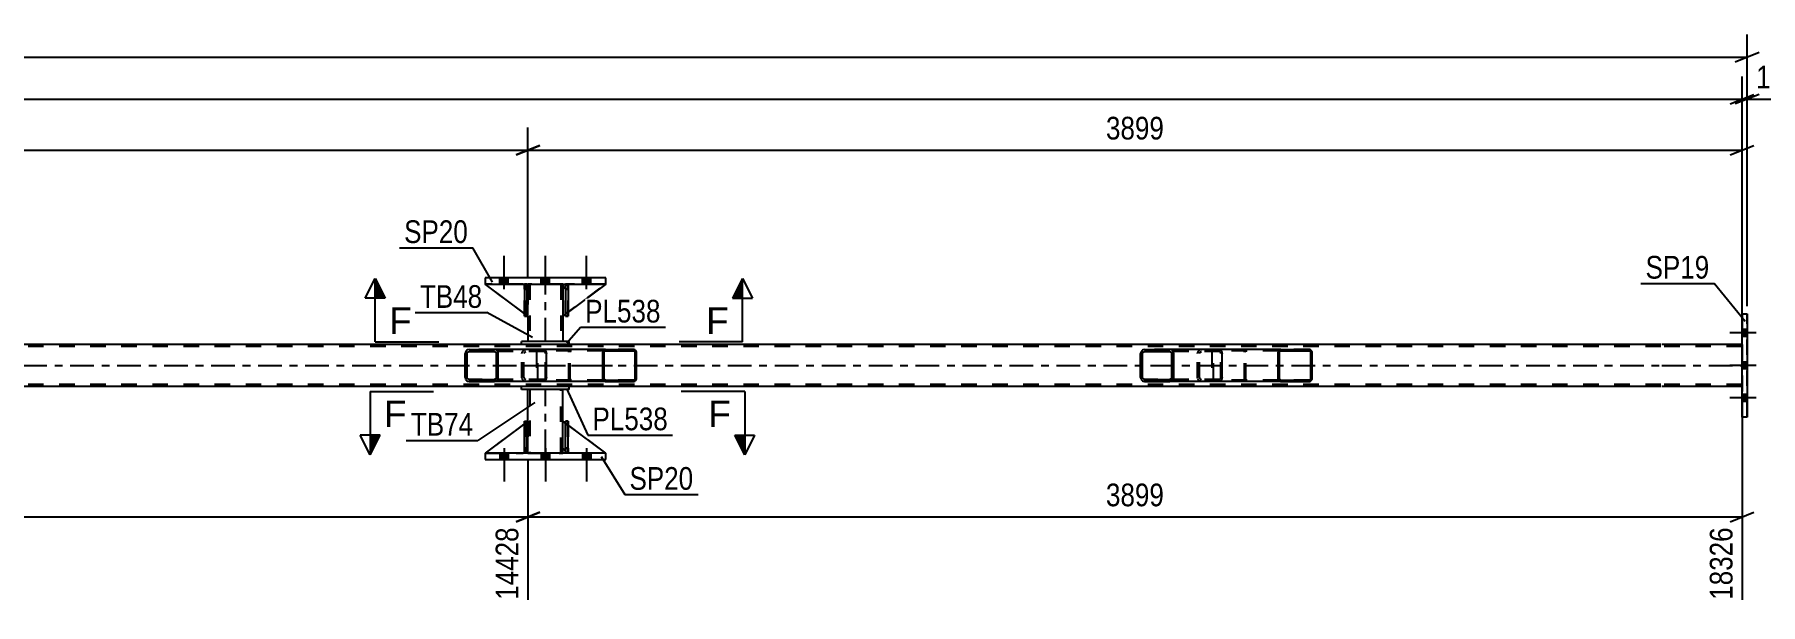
# Model space of a CAD drawing. Header units: millimetres. Extents: x 0 to 841, y 0 to 594.
# Drawn here: x 512.8 to 730.3, y 204.9 to 276.8 of the extents above; entities that cross this region are included whole.
import ezdxf

# ---------------------------------------------------------------- set-up
doc = ezdxf.new("R2010")
doc.units = ezdxf.units.MM
doc.linetypes.add('DXK_LINE_DOT2', pattern=[3.9198, 1.9599, -1.9599])
doc.linetypes.add('DXK_LINE_DOT3', pattern=[5.9187, 2.979, -0.9799, 0.9799, -0.9799])
doc.styles.add('Arial', font='ARIAL.TTF', dxfattribs={"height": 0.2})
doc.styles.add('Arial Narrow', font='ARIALN.TTF', dxfattribs={"height": 0.2})

# ---------------------------------------------------------------- blocks, each defined once
blk = doc.blocks.new('Part-814553314-5802 - 5672')
at = {"color": 7, "linetype": 'DXK_LINE_DOT2'}
for p, q in [((574.53, 227.99), (574.85, 227.99)), ((574.53, 224.59), (574.53, 227.99)), ((574.53, 227.99), (574.53, 223.99)), ((574.85, 227.99), (574.85, 224.59)), ((574.85, 223.99), (574.85, 227.89)), ((574.85, 224.59), (574.53, 224.59)), ((574.53, 223.99), (574.53, 224.59)), ((574.85, 224.59), (574.85, 223.99)), ((574.85, 223.99), (574.53, 223.99)), ((574.85, 223.99), (574.85, 223.99))]:
    blk.add_line(p, q, dxfattribs=at)
blk = doc.blocks.new('Part-814553314-5804 - 5672')
at = {"color": 2, "linetype": 'Continuous'}
for p, q in [((574.53, 223.99), (574.53, 227.99)), ((574.53, 227.99), (574.85, 227.99)), ((574.85, 223.99), (574.85, 227.99)), ((574.53, 223.99), (574.53, 223.99)), ((574.85, 223.99), (574.53, 223.99))]:
    blk.add_line(p, q, dxfattribs=at)
at = {"color": 7, "linetype": 'DXK_LINE_DOT2'}
for p, q in [((574.53, 227.99), (574.53, 224.59)), ((574.85, 224.59), (574.85, 227.99)), ((574.53, 224.59), (574.53, 223.99)), ((574.53, 224.59), (574.85, 224.59)), ((574.85, 223.99), (574.85, 224.59)), ((574.85, 223.99), (574.85, 223.99))]:
    blk.add_line(p, q, dxfattribs=at)
blk = doc.blocks.new('Part-814553314-5813 - 5672')
at = {"color": 2, "linetype": 'Continuous'}
for p, q in [((579.38, 224.59), (579.38, 227.99)), ((579.73, 227.73), (579.38, 227.99)), ((584.78, 223.99), (580.05, 227.49)), ((579.73, 224.23), (579.38, 224.59))]:
    blk.add_line(p, q, dxfattribs=at)
at = {"color": 7, "linetype": 'DXK_LINE_DOT2'}
for p, q in [((580.05, 227.49), (579.73, 227.73)), ((579.98, 223.99), (579.73, 224.23)), ((584.78, 223.99), (579.98, 223.99)), ((584.78, 223.99), (584.78, 223.99)), ((584.78, 223.99), (584.78, 223.99))]:
    blk.add_line(p, q, dxfattribs=at)
blk = doc.blocks.new('Bolt-814553314-5749 - 5672')
at = {"linetype": 'Continuous'}
for points in [[(728.63, 238.69), (728.63, 239.57), (727.99, 239.57), (727.99, 238.69)], [(728.63, 238.69), (728.63, 239.57), (727.99, 239.57), (727.99, 238.69)], [(728.63, 238.69), (728.63, 239.57), (727.99, 239.57), (727.99, 238.69)], [(728.63, 234.59), (728.63, 235.47), (727.99, 235.47), (727.99, 234.59)], [(728.63, 234.59), (728.63, 235.47), (727.99, 235.47), (727.99, 234.59)], [(728.63, 230.49), (728.63, 231.37), (727.99, 231.37), (727.99, 230.49)], [(728.63, 230.49), (728.63, 231.37), (727.99, 231.37), (727.99, 230.49)], [(728.63, 230.49), (728.63, 231.37), (727.99, 231.37), (727.99, 230.49)]]:
    blk.add_hatch(color=1, dxfattribs=at).paths.add_polyline_path(points)
at = {"color": 1, "linetype": 'Continuous'}
for p, q in [((728.63, 239.57), (727.99, 239.57)), ((728.63, 239.57), (727.99, 239.57)), ((728.63, 239.57), (727.99, 239.57)), ((729.79, 239.13), (726.47, 239.13)), ((729.79, 239.13), (726.47, 239.13)), ((729.79, 239.13), (726.47, 239.13)), ((728.63, 238.69), (727.99, 238.69)), ((728.63, 238.69), (727.99, 238.69)), ((728.63, 238.69), (727.99, 238.69)), ((729.79, 235.03), (726.47, 235.03)), ((729.79, 235.03), (726.47, 235.03)), ((728.63, 235.47), (727.99, 235.47)), ((728.63, 235.47), (727.99, 235.47)), ((728.63, 234.59), (727.99, 234.59)), ((728.63, 234.59), (727.99, 234.59)), ((729.79, 230.93), (726.47, 230.93)), ((729.79, 230.93), (726.47, 230.93)), ((729.79, 230.93), (726.47, 230.93)), ((728.63, 231.37), (727.99, 231.37)), ((728.63, 231.37), (727.99, 231.37)), ((728.63, 231.37), (727.99, 231.37)), ((728.63, 230.49), (727.99, 230.49)), ((728.63, 230.49), (727.99, 230.49)), ((728.63, 230.49), (727.99, 230.49))]:
    blk.add_line(p, q, dxfattribs=at)
blk = doc.blocks.new('Bolt-814553314-5734 - 5672')
at = {"linetype": 'Continuous'}
for points in [[(572.5, 223.99), (571.46, 223.99), (571.46, 223.19), (572.5, 223.19)], [(572.5, 223.99), (571.46, 223.99), (571.46, 223.19), (572.5, 223.19)], [(572.5, 223.99), (571.46, 223.99), (571.46, 223.19), (572.5, 223.19)], [(577.7, 223.99), (576.66, 223.99), (576.66, 223.19), (577.7, 223.19)], [(577.7, 223.99), (576.66, 223.99), (576.66, 223.19), (577.7, 223.19)], [(582.9, 223.99), (581.86, 223.99), (581.86, 223.19), (582.9, 223.19)], [(582.9, 223.99), (581.86, 223.99), (581.86, 223.19), (582.9, 223.19)], [(582.9, 223.99), (581.86, 223.99), (581.86, 223.19), (582.9, 223.19)]]:
    blk.add_hatch(color=1, dxfattribs=at).paths.add_polyline_path(points)
at = {"color": 1, "linetype": 'Continuous'}
for p, q in [((571.98, 224.59), (571.98, 220.39)), ((571.98, 224.59), (571.98, 220.39)), ((571.98, 224.59), (571.98, 220.39)), ((577.18, 224.59), (577.18, 220.39)), ((577.18, 224.59), (577.18, 220.39)), ((582.38, 224.59), (582.38, 220.39)), ((582.38, 224.59), (582.38, 220.39)), ((582.38, 224.59), (582.38, 220.39)), ((571.46, 223.99), (571.46, 223.19)), ((571.46, 223.99), (571.46, 223.19)), ((571.46, 223.99), (571.46, 223.19)), ((572.5, 223.99), (572.5, 223.19)), ((572.5, 223.99), (572.5, 223.19)), ((572.5, 223.99), (572.5, 223.19)), ((576.66, 223.99), (576.66, 223.19)), ((576.66, 223.99), (576.66, 223.19)), ((577.7, 223.99), (577.7, 223.19)), ((577.7, 223.99), (577.7, 223.19)), ((581.86, 223.99), (581.86, 223.19)), ((581.86, 223.99), (581.86, 223.19)), ((581.86, 223.99), (581.86, 223.19)), ((582.9, 223.99), (582.9, 223.19)), ((582.9, 223.99), (582.9, 223.19)), ((582.9, 223.99), (582.9, 223.19))]:
    blk.add_line(p, q, dxfattribs=at)
blk = doc.blocks.new('Bolt-814553314-5735 - 5672')
at = {"linetype": 'Continuous'}
for points in [[(571.46, 245.27), (572.5, 245.27), (572.5, 246.07), (571.46, 246.07)], [(571.46, 245.27), (572.5, 245.27), (572.5, 246.07), (571.46, 246.07)], [(571.46, 245.27), (572.5, 245.27), (572.5, 246.07), (571.46, 246.07)], [(576.66, 245.27), (577.7, 245.27), (577.7, 246.07), (576.66, 246.07)], [(576.66, 245.27), (577.7, 245.27), (577.7, 246.07), (576.66, 246.07)], [(581.86, 245.27), (582.9, 245.27), (582.9, 246.07), (581.86, 246.07)], [(581.86, 245.27), (582.9, 245.27), (582.9, 246.07), (581.86, 246.07)], [(581.86, 245.27), (582.9, 245.27), (582.9, 246.07), (581.86, 246.07)]]:
    blk.add_hatch(color=1, dxfattribs=at).paths.add_polyline_path(points)
at = {"color": 1, "linetype": 'Continuous'}
for p, q in [((571.98, 244.67), (571.98, 248.87)), ((571.98, 244.67), (571.98, 248.87)), ((571.98, 244.67), (571.98, 248.87)), ((577.18, 244.67), (577.18, 248.87)), ((577.18, 244.67), (577.18, 248.87)), ((582.38, 244.67), (582.38, 248.87)), ((582.38, 244.67), (582.38, 248.87)), ((582.38, 244.67), (582.38, 248.87)), ((571.46, 245.27), (571.46, 246.07)), ((571.46, 245.27), (571.46, 246.07)), ((571.46, 245.27), (571.46, 246.07)), ((572.5, 245.27), (572.5, 246.07)), ((572.5, 245.27), (572.5, 246.07)), ((572.5, 245.27), (572.5, 246.07)), ((576.66, 245.27), (576.66, 246.07)), ((576.66, 245.27), (576.66, 246.07)), ((577.7, 245.27), (577.7, 246.07)), ((577.7, 245.27), (577.7, 246.07)), ((581.86, 245.27), (581.86, 246.07)), ((581.86, 245.27), (581.86, 246.07)), ((581.86, 245.27), (581.86, 246.07)), ((582.9, 245.27), (582.9, 246.07)), ((582.9, 245.27), (582.9, 246.07)), ((582.9, 245.27), (582.9, 246.07))]:
    blk.add_line(p, q, dxfattribs=at)
blk = doc.blocks.new('Part-814553314-5830 - 5672')
at = {"color": 7, "linetype": 'DXK_LINE_DOT2'}
for p, q in [((574.53, 244.67), (574.53, 245.27)), ((574.53, 245.27), (574.53, 245.27)), ((574.53, 245.27), (574.53, 241.27)), ((574.85, 245.27), (574.53, 245.27)), ((574.53, 241.27), (574.53, 244.67)), ((574.53, 244.67), (574.85, 244.67)), ((574.85, 244.67), (574.85, 245.27)), ((574.85, 241.27), (574.85, 245.27)), ((574.85, 244.67), (574.85, 241.27)), ((574.53, 241.27), (574.85, 241.27))]:
    blk.add_line(p, q, dxfattribs=at)
blk = doc.blocks.new('Part-814553314-5835 - 5672')
at = {"color": 2, "linetype": 'Continuous'}
for p, q in [((574.53, 241.6), (569.58, 245.27)), ((574.53, 245.11), (574.38, 245.27)), ((574.98, 244.67), (574.85, 244.79)), ((574.98, 244.67), (574.98, 244.67)), ((574.98, 241.27), (574.98, 244.67)), ((574.85, 241.36), (574.98, 241.27)), ((574.98, 241.27), (574.98, 241.27))]:
    blk.add_line(p, q, dxfattribs=at)
at = {"color": 7, "linetype": 'DXK_LINE_DOT2'}
for p, q in [((574.38, 245.27), (569.58, 245.27)), ((574.38, 245.27), (574.98, 244.67)), ((574.85, 244.79), (574.53, 245.11)), ((574.98, 244.67), (574.98, 241.27)), ((574.85, 241.36), (574.53, 241.6))]:
    blk.add_line(p, q, dxfattribs=at)
blk = doc.blocks.new('Part-814553314-5845 - 5672')
at = {"color": 7, "linetype": 'DXK_LINE_DOT2'}
for p, q in [((580.05, 227.99), (579.73, 227.99)), ((579.73, 224.59), (579.73, 227.99)), ((579.73, 227.99), (579.73, 223.99)), ((580.05, 227.99), (580.05, 224.59)), ((580.05, 223.99), (580.05, 227.99)), ((580.05, 224.59), (579.73, 224.59)), ((579.73, 223.99), (579.73, 224.59)), ((580.05, 224.59), (580.05, 223.99)), ((580.05, 223.99), (579.73, 223.99)), ((580.05, 223.99), (580.05, 223.99))]:
    blk.add_line(p, q, dxfattribs=at)
blk = doc.blocks.new('Part-814553314-5784 - 5672')
at = {"color": 7, "linetype": 'DXK_LINE_DOT2'}
for p, q in [((579.38, 224.59), (579.38, 227.99)), ((579.38, 227.99), (584.78, 223.99)), ((579.98, 223.99), (579.38, 224.59)), ((584.78, 223.99), (579.98, 223.99))]:
    blk.add_line(p, q, dxfattribs=at)
blk = doc.blocks.new('Part-814553314-5910 - 5672')
at = {"linetype": 'Continuous'}
h = blk.add_hatch(dxfattribs=at)
h.set_pattern_fill('', scale=0.7, style=0, pattern_type=0)
h.set_pattern_definition([(45, (588.6401, 236.8312), (-1.57154, 1.57154), [])])
h.paths.add_polyline_path([(588.67, 236.71), (588.64, 236.83), (588.57, 236.94), (588.46, 237), (588.33, 237.03), (584.75, 237.03), (584.62, 237), (584.51, 236.94), (584.44, 236.83), (584.41, 236.71), (584.41, 233.35), (584.44, 233.23), (584.51, 233.12), (584.62, 233.05), (584.75, 233.03), (588.33, 233.03), (588.46, 233.05), (588.57, 233.12), (588.64, 233.23), (588.67, 233.35)])
h.paths.add_polyline_path([(588.48, 233.29), (588.45, 233.24), (588.39, 233.2), (588.33, 233.19), (584.75, 233.19), (584.68, 233.2), (584.63, 233.24), (584.59, 233.29), (584.58, 233.35), (584.58, 236.71), (584.59, 236.77), (584.63, 236.82), (584.68, 236.86), (584.75, 236.87), (588.33, 236.87), (588.39, 236.86), (588.45, 236.82), (588.48, 236.77), (588.5, 236.71), (588.5, 233.35)])
at = {"color": 7, "linetype": 'DXK_LINE_DOT3'}
blk.add_line((574.77, 235.03), (586.54, 235.03), dxfattribs=at)
at = {"color": 7, "linetype": 'DXK_LINE_DOT2'}
for p, q in [((576.06, 236.73), (576.09, 236.83)), ((576.06, 236.71), (576.06, 236.73)), ((576.06, 236.71), (576.06, 233.35)), ((576.24, 236.77), (576.23, 236.71)), ((576.23, 233.35), (576.23, 236.71)), ((576.28, 236.82), (576.24, 236.77)), ((576.27, 237), (576.4, 237.03)), ((576.34, 236.86), (576.28, 236.82)), ((576.4, 236.87), (576.34, 236.86)), ((577.05, 237.03), (576.4, 237.03)), ((588.33, 236.87), (576.4, 236.87)), ((579.98, 237.03), (580.11, 237)), ((580.04, 236.86), (579.98, 236.87)), ((580.1, 236.82), (580.04, 236.86)), ((580.13, 236.77), (580.1, 236.82)), ((580.15, 236.71), (580.13, 236.77)), ((580.15, 233.35), (580.15, 236.71)), ((580.29, 236.83), (580.32, 236.71)), ((580.32, 233.35), (580.32, 236.71)), ((588.33, 237.03), (584.75, 237.03)), ((576.09, 233.23), (576.06, 233.35)), ((576.23, 233.35), (576.24, 233.29)), ((576.24, 233.29), (576.28, 233.24)), ((576.4, 233.03), (576.27, 233.05)), ((576.28, 233.24), (576.34, 233.2)), ((576.34, 233.2), (576.4, 233.19)), ((588.33, 233.19), (576.4, 233.19)), ((577.05, 233.03), (576.4, 233.03)), ((579.98, 233.19), (580.04, 233.2)), ((580.11, 233.05), (579.98, 233.03)), ((580.04, 233.2), (580.1, 233.24)), ((580.1, 233.24), (580.13, 233.29)), ((580.13, 233.29), (580.15, 233.35)), ((580.32, 233.35), (580.29, 233.23)), ((588.33, 233.03), (584.75, 233.03))]:
    blk.add_line(p, q, dxfattribs=at)
at = {"color": 2, "linetype": 'Continuous'}
for p, q in [((584.75, 237.03), (577.05, 237.03)), ((584.44, 236.83), (584.41, 236.71)), ((584.41, 233.35), (584.41, 236.71)), ((584.58, 236.71), (584.59, 236.77)), ((584.58, 233.35), (584.58, 236.71)), ((584.59, 236.77), (584.63, 236.82)), ((584.75, 237.03), (584.62, 237)), ((584.63, 236.82), (584.68, 236.86)), ((584.68, 236.86), (584.75, 236.87)), ((584.75, 237.03), (588.33, 237.03)), ((584.75, 236.87), (588.33, 236.87)), ((588.46, 237), (588.33, 237.03)), ((588.33, 236.87), (588.39, 236.86)), ((588.39, 236.86), (588.45, 236.82)), ((588.45, 236.82), (588.48, 236.77)), ((588.48, 236.77), (588.5, 236.71)), ((588.5, 233.35), (588.5, 236.71)), ((588.67, 236.71), (588.64, 236.83)), ((588.67, 233.35), (588.67, 236.71)), ((584.75, 233.03), (577.05, 233.03)), ((584.41, 233.35), (584.44, 233.23)), ((584.59, 233.29), (584.58, 233.35)), ((584.63, 233.24), (584.59, 233.29)), ((584.62, 233.05), (584.75, 233.03)), ((584.68, 233.2), (584.63, 233.24)), ((584.75, 233.19), (584.68, 233.2)), ((584.75, 233.19), (588.33, 233.19)), ((584.75, 233.03), (588.33, 233.03)), ((588.39, 233.2), (588.33, 233.19)), ((588.33, 233.03), (588.46, 233.05)), ((588.45, 233.24), (588.39, 233.2)), ((588.48, 233.29), (588.45, 233.24)), ((588.5, 233.35), (588.48, 233.29)), ((588.64, 233.23), (588.67, 233.35))]:
    blk.add_line(p, q, dxfattribs=at)
at = {"color": 7, "linetype": 'DXK_LINE_DOT2'}
for centre, start, end in [((576.39, 236.69), 110.7583, 155.6801), ((579.99, 236.69), 24.3199, 69.2417), ((576.39, 233.36), 204.3199, 249.2417), ((579.99, 233.36), 290.7583, 335.6801)]:
    blk.add_arc(centre, 0.331, start, end, dxfattribs=at)
at = {"color": 2, "linetype": 'Continuous'}
for centre, start, end in [((584.74, 236.69), 110.7583, 155.68), ((588.34, 236.69), 24.32, 69.2417), ((584.74, 233.36), 204.32, 249.2417), ((588.34, 233.36), 290.7583, 335.68)]:
    blk.add_arc(centre, 0.331, start, end, dxfattribs=at)
blk = doc.blocks.new('Part-814553314-5789 - 5672')
at = {"color": 2, "linetype": 'Continuous'}
for p, q in [((569.58, 223.99), (569.58, 223.19)), ((584.78, 223.99), (569.58, 223.99)), ((569.58, 223.19), (584.78, 223.19)), ((584.78, 223.19), (584.78, 223.99))]:
    blk.add_line(p, q, dxfattribs=at)
blk = doc.blocks.new('Part-814553314-5794 - 5672')
at = {"color": 2, "linetype": 'Continuous'}
for p, q in [((584.78, 246.07), (569.58, 246.07)), ((569.58, 246.07), (569.58, 245.27)), ((584.78, 245.27), (584.78, 246.07)), ((569.58, 245.27), (584.78, 245.27))]:
    blk.add_line(p, q, dxfattribs=at)
blk = doc.blocks.new('Part-814553314-5801 - 5672')
at = {"color": 7, "linetype": 'DXK_LINE_DOT2'}
for p, q in [((717.77, 237.43), (55.65, 237.43)), ((580.18, 237.67), (574.18, 237.67)), ((727.99, 237.43), (717.87, 237.43)), ((727.99, 237.67), (727.99, 232.39)), ((727.99, 232.87), (727.99, 237.19)), ((717.77, 232.63), (55.65, 232.63)), ((580.18, 232.39), (574.18, 232.39)), ((727.99, 232.63), (717.87, 232.63))]:
    blk.add_line(p, q, dxfattribs=at)
at = {"color": 2, "linetype": 'Continuous'}
for p, q in [((574.18, 237.67), (324.77, 237.67)), ((717.77, 237.67), (580.18, 237.67)), ((727.99, 237.67), (717.87, 237.67)), ((574.18, 232.39), (324.77, 232.39)), ((717.77, 232.39), (580.18, 232.39)), ((727.99, 232.39), (717.87, 232.39))]:
    blk.add_line(p, q, dxfattribs=at)
at = {"color": 7, "linetype": 'DXK_LINE_DOT3'}
for p, q in [((55.65, 235.03), (717.77, 235.03)), ((717.87, 235.03), (727.99, 235.03))]:
    blk.add_line(p, q, dxfattribs=at)
blk = doc.blocks.new('Part-814553314-5932 - 5672')
at = {"color": 2, "linetype": 'Continuous'}
for p, q in [((574.98, 245.27), (574.98, 244.67)), ((579.38, 245.27), (579.38, 244.67)), ((574.98, 241.27), (574.98, 238.07)), ((579.38, 241.27), (579.38, 238.07))]:
    blk.add_line(p, q, dxfattribs=at)
at = {"color": 7, "linetype": 'DXK_LINE_DOT2'}
for p, q in [((579.38, 245.27), (574.98, 245.27)), ((574.98, 244.67), (574.98, 241.27)), ((575.22, 245.27), (575.22, 238.07)), ((579.14, 245.27), (579.14, 238.07)), ((579.38, 244.67), (579.38, 241.27)), ((579.38, 238.07), (574.98, 238.07))]:
    blk.add_line(p, q, dxfattribs=at)
at = {"color": 7, "linetype": 'DXK_LINE_DOT3'}
blk.add_line((577.18, 238.07), (577.18, 245.27), dxfattribs=at)
blk = doc.blocks.new('Part-814553314-5803 - 5672')
at = {"color": 2, "linetype": 'Continuous'}
for p, q in [((579.73, 223.99), (579.73, 227.99)), ((579.73, 227.99), (580.05, 227.99)), ((580.05, 223.99), (580.05, 227.99)), ((579.73, 223.99), (579.73, 223.99)), ((580.05, 223.99), (579.73, 223.99))]:
    blk.add_line(p, q, dxfattribs=at)
at = {"color": 7, "linetype": 'DXK_LINE_DOT2'}
for p, q in [((579.73, 227.99), (579.73, 224.59)), ((580.05, 224.59), (580.05, 227.99)), ((579.73, 224.59), (579.73, 223.99)), ((579.73, 224.59), (580.05, 224.59)), ((580.05, 223.99), (580.05, 224.59)), ((580.05, 223.99), (580.05, 223.99))]:
    blk.add_line(p, q, dxfattribs=at)
blk = doc.blocks.new('Part-814553314-5807 - 5672')
at = {"color": 2, "linetype": 'Continuous'}
for p, q in [((574.53, 227.66), (569.58, 223.99)), ((574.98, 227.99), (574.85, 227.9)), ((574.98, 224.59), (574.98, 227.99)), ((574.53, 224.14), (574.38, 223.99)), ((574.98, 224.59), (574.85, 224.46)), ((574.98, 224.59), (574.98, 224.59))]:
    blk.add_line(p, q, dxfattribs=at)
at = {"color": 7, "linetype": 'DXK_LINE_DOT2'}
for p, q in [((574.85, 227.9), (574.53, 227.66)), ((574.98, 224.59), (574.98, 227.99)), ((574.98, 224.59), (574.38, 223.99)), ((574.85, 224.46), (574.53, 224.14)), ((569.58, 223.99), (574.38, 223.99))]:
    blk.add_line(p, q, dxfattribs=at)
blk = doc.blocks.new('Part-814553314-5810 - 5672')
at = {"color": 7, "linetype": 'DXK_LINE_DOT2'}
for p, q in [((574.98, 227.99), (569.58, 223.99)), ((574.98, 224.59), (574.98, 227.99)), ((574.98, 227.99), (574.98, 224.59)), ((574.38, 223.99), (574.98, 224.59)), ((574.98, 224.59), (574.38, 223.99)), ((574.98, 224.59), (574.98, 224.59)), ((569.58, 223.99), (574.38, 223.99))]:
    blk.add_line(p, q, dxfattribs=at)
blk = doc.blocks.new('Part-814553314-5818 - 5672')
at = {"color": 2, "linetype": 'Continuous'}
for p, q in [((580.18, 238.07), (574.18, 238.07)), ((574.18, 237.67), (574.18, 238.07)), ((580.18, 237.67), (574.18, 237.67)), ((580.18, 237.67), (580.18, 238.07))]:
    blk.add_line(p, q, dxfattribs=at)
blk = doc.blocks.new('Part-814553314-5823 - 5672')
at = {"color": 2, "linetype": 'Continuous'}
for p, q in [((580.18, 232.39), (574.18, 232.39)), ((574.18, 231.99), (574.18, 232.39)), ((580.18, 231.99), (574.18, 231.99)), ((580.18, 231.99), (580.18, 232.39))]:
    blk.add_line(p, q, dxfattribs=at)
blk = doc.blocks.new('Part-814553314-5828 - 5672')
at = {"color": 2, "linetype": 'Continuous'}
for p, q in [((574.98, 227.99), (574.98, 231.99)), ((579.38, 227.99), (579.38, 231.99)), ((574.98, 223.99), (574.98, 224.59)), ((579.38, 223.99), (579.38, 224.59))]:
    blk.add_line(p, q, dxfattribs=at)
at = {"color": 7, "linetype": 'DXK_LINE_DOT2'}
for p, q in [((579.38, 231.99), (574.98, 231.99)), ((575.22, 231.99), (575.22, 223.99)), ((579.14, 223.99), (579.14, 231.99)), ((574.98, 224.59), (574.98, 227.99)), ((579.38, 224.59), (579.38, 227.99)), ((574.98, 223.99), (579.38, 223.99))]:
    blk.add_line(p, q, dxfattribs=at)
at = {"color": 7, "linetype": 'DXK_LINE_DOT3'}
blk.add_line((577.18, 223.99), (577.18, 231.99), dxfattribs=at)
blk = doc.blocks.new('Part-814553314-5829 - 5672')
at = {"color": 7, "linetype": 'DXK_LINE_DOT2'}
for p, q in [((579.73, 244.67), (579.73, 245.27)), ((579.73, 245.27), (579.73, 245.27)), ((579.73, 245.27), (579.73, 241.27)), ((580.05, 245.27), (579.73, 245.27)), ((579.73, 241.27), (579.73, 244.67)), ((579.73, 244.67), (580.05, 244.67)), ((580.05, 244.67), (580.05, 245.27)), ((580.05, 241.27), (580.05, 245.27)), ((580.05, 244.67), (580.05, 241.27)), ((579.73, 241.27), (580.05, 241.27))]:
    blk.add_line(p, q, dxfattribs=at)
blk = doc.blocks.new('Part-814553314-5831 - 5672')
at = {"color": 2, "linetype": 'Continuous'}
for p, q in [((580.05, 245.27), (579.73, 245.27)), ((579.73, 245.27), (579.73, 241.27)), ((580.05, 245.27), (580.05, 245.27)), ((580.05, 245.27), (580.05, 241.27)), ((580.05, 241.27), (579.73, 241.27))]:
    blk.add_line(p, q, dxfattribs=at)
at = {"color": 7, "linetype": 'DXK_LINE_DOT2'}
for p, q in [((579.73, 244.67), (579.73, 245.27)), ((580.05, 244.67), (579.73, 244.67)), ((579.73, 244.67), (579.73, 241.27)), ((580.05, 244.67), (580.05, 245.27)), ((580.05, 245.27), (580.05, 245.27)), ((580.05, 241.27), (580.05, 244.67))]:
    blk.add_line(p, q, dxfattribs=at)
blk = doc.blocks.new('Part-814553314-5832 - 5672')
at = {"color": 2, "linetype": 'Continuous'}
for p, q in [((574.85, 245.27), (574.53, 245.27)), ((574.53, 245.27), (574.53, 241.27)), ((574.85, 245.27), (574.85, 245.27)), ((574.85, 245.27), (574.85, 241.27)), ((574.85, 241.27), (574.53, 241.27))]:
    blk.add_line(p, q, dxfattribs=at)
at = {"color": 7, "linetype": 'DXK_LINE_DOT2'}
for p, q in [((574.53, 244.67), (574.53, 245.27)), ((574.85, 244.67), (574.53, 244.67)), ((574.53, 244.67), (574.53, 241.27)), ((574.85, 244.67), (574.85, 245.27)), ((574.85, 245.27), (574.85, 245.27)), ((574.85, 241.27), (574.85, 244.67))]:
    blk.add_line(p, q, dxfattribs=at)
blk = doc.blocks.new('Part-814553314-5838 - 5672')
at = {"color": 7, "linetype": 'DXK_LINE_DOT2'}
for p, q in [((574.98, 241.27), (569.58, 245.27)), ((569.58, 245.27), (574.38, 245.27)), ((574.38, 245.27), (574.98, 244.67)), ((574.98, 244.67), (574.38, 245.27)), ((574.98, 244.67), (574.98, 241.27)), ((574.98, 244.67), (574.98, 244.67)), ((574.98, 244.67), (574.98, 241.27))]:
    blk.add_line(p, q, dxfattribs=at)
blk = doc.blocks.new('Part-814553314-5841 - 5672')
at = {"color": 2, "linetype": 'Continuous'}
for p, q in [((579.73, 245.02), (579.38, 244.67)), ((579.38, 244.67), (579.38, 241.27)), ((584.78, 245.27), (580.05, 241.77)), ((579.73, 241.53), (579.38, 241.27))]:
    blk.add_line(p, q, dxfattribs=at)
at = {"color": 7, "linetype": 'DXK_LINE_DOT2'}
for p, q in [((579.98, 245.27), (579.73, 245.02)), ((584.78, 245.27), (579.98, 245.27)), ((580.05, 241.77), (579.73, 241.53))]:
    blk.add_line(p, q, dxfattribs=at)
blk = doc.blocks.new('Part-814553314-5844 - 5672')
at = {"color": 7, "linetype": 'DXK_LINE_DOT2'}
for p, q in [((579.98, 245.27), (579.38, 244.67)), ((579.38, 241.27), (584.78, 245.27)), ((579.38, 244.67), (579.38, 241.27)), ((584.78, 245.27), (579.98, 245.27))]:
    blk.add_line(p, q, dxfattribs=at)
blk = doc.blocks.new('Part-814553314-5855 - 5672')
at = {"color": 2, "linetype": 'Continuous'}
for p, q in [((727.99, 241.53), (727.99, 241.53)), ((727.99, 241.53), (728.63, 241.53)), ((727.99, 228.53), (727.99, 241.53)), ((728.63, 241.53), (728.63, 228.53)), ((727.99, 228.53), (727.99, 228.53)), ((728.63, 228.53), (727.99, 228.53))]:
    blk.add_line(p, q, dxfattribs=at)
at = {"color": 7, "linetype": 'DXK_LINE_DOT2'}
for p, q in [((727.99, 241.53), (727.99, 228.53)), ((728.63, 228.53), (728.63, 241.53))]:
    blk.add_line(p, q, dxfattribs=at)
blk = doc.blocks.new('Part-814553314-5880 - 5672')
at = {"linetype": 'Continuous'}
h = blk.add_hatch(dxfattribs=at)
h.set_pattern_fill('', scale=0.7, style=0, pattern_type=0)
h.set_pattern_definition([(45, (673.7744, 236.8312), (-1.57154, 1.57154), [])])
h.paths.add_polyline_path([(673.8, 236.71), (673.77, 236.83), (673.7, 236.94), (673.59, 237), (673.46, 237.03), (669.88, 237.03), (669.75, 237), (669.64, 236.94), (669.57, 236.83), (669.54, 236.71), (669.54, 233.35), (669.57, 233.23), (669.64, 233.12), (669.75, 233.05), (669.88, 233.03), (673.46, 233.03), (673.59, 233.05), (673.7, 233.12), (673.77, 233.23), (673.8, 233.35)])
h.paths.add_polyline_path([(673.62, 233.29), (673.58, 233.24), (673.52, 233.2), (673.46, 233.19), (669.88, 233.19), (669.82, 233.2), (669.76, 233.24), (669.73, 233.29), (669.71, 233.35), (669.71, 236.71), (669.73, 236.77), (669.76, 236.82), (669.82, 236.86), (669.88, 236.87), (673.46, 236.87), (673.52, 236.86), (673.58, 236.82), (673.62, 236.77), (673.63, 236.71), (673.63, 233.35)])
at = {"color": 7, "linetype": 'DXK_LINE_DOT2'}
for p, q in [((661.19, 236.71), (661.2, 236.73)), ((661.19, 236.71), (661.19, 233.35)), ((661.2, 236.73), (661.22, 236.83)), ((661.38, 236.77), (661.36, 236.71)), ((661.36, 233.35), (661.36, 236.71)), ((661.41, 236.82), (661.38, 236.77)), ((661.4, 237), (661.53, 237.03)), ((661.47, 236.86), (661.41, 236.82)), ((661.53, 236.87), (661.47, 236.86)), ((662.19, 237.03), (661.53, 237.03)), ((673.46, 236.87), (661.53, 236.87)), ((665.11, 237.03), (665.24, 237)), ((665.18, 236.86), (665.11, 236.87)), ((665.23, 236.82), (665.18, 236.86)), ((665.27, 236.77), (665.23, 236.82)), ((665.28, 236.71), (665.27, 236.77)), ((665.28, 233.35), (665.28, 236.71)), ((665.42, 236.83), (665.45, 236.71)), ((665.45, 233.35), (665.45, 236.71)), ((673.46, 237.03), (669.88, 237.03)), ((661.22, 233.23), (661.19, 233.35)), ((661.36, 233.35), (661.38, 233.29)), ((661.38, 233.29), (661.41, 233.24)), ((661.53, 233.03), (661.4, 233.05)), ((661.41, 233.24), (661.47, 233.2)), ((661.47, 233.2), (661.53, 233.19)), ((673.46, 233.19), (661.53, 233.19)), ((662.19, 233.03), (661.53, 233.03)), ((665.11, 233.19), (665.18, 233.2)), ((665.24, 233.05), (665.11, 233.03)), ((665.18, 233.2), (665.23, 233.24)), ((665.23, 233.24), (665.27, 233.29)), ((665.27, 233.29), (665.28, 233.35)), ((665.45, 233.35), (665.42, 233.23)), ((673.46, 233.03), (669.88, 233.03))]:
    blk.add_line(p, q, dxfattribs=at)
at = {"color": 2, "linetype": 'Continuous'}
for p, q in [((669.88, 237.03), (662.19, 237.03)), ((669.57, 236.83), (669.54, 236.71)), ((669.54, 233.35), (669.54, 236.71)), ((669.71, 236.71), (669.73, 236.77)), ((669.71, 233.35), (669.71, 236.71)), ((669.73, 236.77), (669.76, 236.82)), ((669.88, 237.03), (669.75, 237)), ((669.76, 236.82), (669.82, 236.86)), ((669.82, 236.86), (669.88, 236.87)), ((669.88, 237.03), (673.46, 237.03)), ((669.88, 236.87), (673.46, 236.87)), ((673.59, 237), (673.46, 237.03)), ((673.46, 236.87), (673.52, 236.86)), ((673.52, 236.86), (673.58, 236.82)), ((673.58, 236.82), (673.62, 236.77)), ((673.62, 236.77), (673.63, 236.71)), ((673.63, 233.35), (673.63, 236.71)), ((673.8, 236.71), (673.77, 236.83)), ((673.8, 233.35), (673.8, 236.71)), ((669.88, 233.03), (662.19, 233.03)), ((669.54, 233.35), (669.57, 233.23)), ((669.73, 233.29), (669.71, 233.35)), ((669.76, 233.24), (669.73, 233.29)), ((669.75, 233.05), (669.88, 233.03)), ((669.82, 233.2), (669.76, 233.24)), ((669.88, 233.19), (669.82, 233.2)), ((669.88, 233.19), (673.46, 233.19)), ((669.88, 233.03), (673.46, 233.03)), ((673.52, 233.2), (673.46, 233.19)), ((673.46, 233.03), (673.59, 233.05)), ((673.58, 233.24), (673.52, 233.2)), ((673.62, 233.29), (673.58, 233.24)), ((673.63, 233.35), (673.62, 233.29)), ((673.77, 233.23), (673.8, 233.35))]:
    blk.add_line(p, q, dxfattribs=at)
at = {"color": 7, "linetype": 'DXK_LINE_DOT2'}
for centre, start, end in [((661.52, 236.69), 110.7583, 155.6801), ((665.12, 236.69), 24.3199, 69.2417), ((661.52, 233.36), 204.3199, 249.2417), ((665.12, 233.36), 290.7583, 335.6801)]:
    blk.add_arc(centre, 0.331, start, end, dxfattribs=at)
at = {"color": 2, "linetype": 'Continuous'}
for centre, start, end in [((669.87, 236.69), 110.7583, 155.68), ((673.47, 236.69), 24.32, 69.2417), ((669.87, 233.36), 204.32, 249.2417), ((673.47, 233.36), 290.7583, 335.68)]:
    blk.add_arc(centre, 0.331, start, end, dxfattribs=at)
blk = doc.blocks.new('Part-814553314-5909 - 5672')
at = {"linetype": 'Continuous'}
h = blk.add_hatch(dxfattribs=at)
h.set_pattern_fill('', scale=0.7, style=0, pattern_type=0)
h.set_pattern_definition([(45, (656.3504, 236.7324), (-1.57154, 1.57154), [])])
h.paths.add_polyline_path([(656.39, 236.55), (656.35, 236.73), (656.24, 236.89), (656.08, 236.99), (655.89, 237.03), (652.7, 237.03), (652.51, 236.99), (652.35, 236.89), (652.24, 236.73), (652.2, 236.55), (652.2, 233.51), (652.24, 233.33), (652.35, 233.17), (652.51, 233.07), (652.7, 233.03), (655.89, 233.03), (656.08, 233.07), (656.24, 233.17), (656.35, 233.33), (656.39, 233.51)])
h.paths.add_polyline_path([(656.12, 233.42), (656.06, 233.34), (655.98, 233.29), (655.89, 233.27), (652.7, 233.27), (652.61, 233.29), (652.52, 233.34), (652.47, 233.42), (652.45, 233.51), (652.45, 236.55), (652.47, 236.64), (652.52, 236.72), (652.61, 236.77), (652.7, 236.79), (655.89, 236.79), (655.98, 236.77), (656.06, 236.72), (656.12, 236.64), (656.14, 236.55), (656.14, 233.51)])
at = {"color": 2, "linetype": 'Continuous'}
for p, q in [((652.24, 236.73), (652.2, 236.55)), ((652.2, 233.51), (652.2, 236.55)), ((652.45, 236.55), (652.47, 236.64)), ((652.45, 233.51), (652.45, 236.55)), ((652.47, 236.64), (652.52, 236.72)), ((652.7, 237.03), (652.51, 236.99)), ((652.52, 236.72), (652.61, 236.77)), ((652.61, 236.77), (652.7, 236.79)), ((652.7, 237.03), (655.89, 237.03)), ((652.7, 236.79), (655.89, 236.79)), ((662.19, 237.03), (655.89, 237.03)), ((656.08, 236.99), (655.89, 237.03)), ((655.89, 236.79), (655.98, 236.77)), ((655.98, 236.77), (656.06, 236.72)), ((656.06, 236.72), (656.12, 236.64)), ((656.12, 236.64), (656.14, 236.55)), ((656.14, 233.51), (656.14, 236.55)), ((656.39, 236.55), (656.35, 236.73)), ((656.39, 233.51), (656.39, 236.55)), ((662.19, 237.03), (662.29, 236.99)), ((662.29, 236.99), (662.38, 236.89)), ((662.38, 236.89), (662.44, 236.73)), ((662.44, 236.73), (662.46, 236.55)), ((662.46, 233.51), (662.46, 236.55)), ((652.2, 233.51), (652.24, 233.33)), ((652.47, 233.42), (652.45, 233.51)), ((652.52, 233.34), (652.47, 233.42)), ((652.51, 233.07), (652.7, 233.03)), ((652.61, 233.29), (652.52, 233.34)), ((652.7, 233.27), (652.61, 233.29)), ((652.7, 233.27), (655.89, 233.27)), ((652.7, 233.03), (655.89, 233.03)), ((655.98, 233.29), (655.89, 233.27)), ((655.89, 233.03), (656.08, 233.07)), ((662.19, 233.03), (655.89, 233.03)), ((656.06, 233.34), (655.98, 233.29)), ((656.12, 233.42), (656.06, 233.34)), ((656.14, 233.51), (656.12, 233.42)), ((656.35, 233.33), (656.39, 233.51)), ((662.29, 233.07), (662.19, 233.03)), ((662.38, 233.17), (662.29, 233.07)), ((662.44, 233.33), (662.38, 233.17)), ((662.46, 233.51), (662.44, 233.33))]:
    blk.add_line(p, q, dxfattribs=at)
at = {"color": 7, "linetype": 'DXK_LINE_DOT2'}
for p, q in [((655.89, 237.03), (652.7, 237.03)), ((662.19, 236.79), (652.7, 236.79)), ((659.35, 236.55), (659.39, 236.73)), ((659.35, 233.51), (659.35, 236.55)), ((659.62, 236.64), (659.6, 236.55)), ((659.6, 233.51), (659.6, 236.55)), ((659.67, 236.72), (659.62, 236.64)), ((659.66, 236.99), (659.85, 237.03)), ((659.67, 236.72), (659.7, 236.73)), ((659.7, 236.73), (659.76, 236.77)), ((659.76, 236.77), (659.85, 236.79)), ((661.19, 236.79), (661.19, 237.03)), ((662.24, 236.77), (662.19, 236.79)), ((662.28, 236.72), (662.24, 236.77)), ((662.31, 236.64), (662.28, 236.72)), ((662.32, 236.55), (662.31, 236.64)), ((662.32, 233.51), (662.32, 236.55)), ((662.19, 233.27), (652.7, 233.27)), ((655.89, 233.03), (652.7, 233.03)), ((659.39, 233.33), (659.35, 233.51)), ((659.6, 233.51), (659.62, 233.42)), ((659.62, 233.42), (659.67, 233.34)), ((659.85, 233.03), (659.66, 233.07)), ((659.67, 233.34), (659.7, 233.33)), ((659.7, 233.33), (659.76, 233.29)), ((659.76, 233.29), (659.85, 233.27)), ((661.19, 233.03), (661.19, 233.27)), ((662.19, 233.27), (662.24, 233.29)), ((662.24, 233.29), (662.28, 233.34)), ((662.28, 233.34), (662.31, 233.42)), ((662.31, 233.42), (662.32, 233.51))]:
    blk.add_line(p, q, dxfattribs=at)
at = {"color": 2, "linetype": 'Continuous'}
for centre, start, end in [((652.69, 236.53), 111.1941, 156.1506), ((655.9, 236.53), 23.8494, 68.8059), ((652.69, 233.52), 203.8494, 248.8059), ((655.9, 233.52), 291.1941, 336.1506)]:
    blk.add_arc(centre, 0.492, start, end, dxfattribs=at)
at = {"color": 7, "linetype": 'DXK_LINE_DOT2'}
for centre, start, end in [((659.84, 236.53), 111.1941, 156.1506), ((659.84, 233.52), 203.8494, 248.8059)]:
    blk.add_arc(centre, 0.492, start, end, dxfattribs=at)
blk = doc.blocks.new('Part-814553314-5911 - 5672')
at = {"linetype": 'Continuous'}
h = blk.add_hatch(dxfattribs=at)
h.set_pattern_fill('', scale=0.7, style=0, pattern_type=0)
h.set_pattern_definition([(45, (571.2162, 236.7324), (-1.57154, 1.57154), [])])
h.paths.add_polyline_path([(571.25, 236.55), (571.22, 236.73), (571.11, 236.89), (570.94, 236.99), (570.75, 237.03), (567.57, 237.03), (567.38, 236.99), (567.21, 236.89), (567.1, 236.73), (567.06, 236.55), (567.06, 233.51), (567.1, 233.33), (567.21, 233.17), (567.38, 233.07), (567.57, 233.03), (570.75, 233.03), (570.94, 233.07), (571.11, 233.17), (571.22, 233.33), (571.25, 233.51)])
h.paths.add_polyline_path([(570.98, 233.42), (570.93, 233.34), (570.85, 233.29), (570.75, 233.27), (567.57, 233.27), (567.47, 233.29), (567.39, 233.34), (567.34, 233.42), (567.32, 233.51), (567.32, 236.55), (567.34, 236.64), (567.39, 236.72), (567.47, 236.77), (567.57, 236.79), (570.75, 236.79), (570.85, 236.77), (570.93, 236.72), (570.98, 236.64), (571, 236.55), (571, 233.51)])
at = {"color": 2, "linetype": 'Continuous'}
for p, q in [((567.1, 236.73), (567.06, 236.55)), ((567.06, 233.51), (567.06, 236.55)), ((567.32, 236.55), (567.34, 236.64)), ((567.32, 233.51), (567.32, 236.55)), ((567.34, 236.64), (567.39, 236.72)), ((567.57, 237.03), (567.38, 236.99)), ((567.39, 236.72), (567.47, 236.77)), ((567.47, 236.77), (567.57, 236.79)), ((567.57, 237.03), (570.75, 237.03)), ((567.57, 236.79), (570.75, 236.79)), ((577.05, 237.03), (570.75, 237.03)), ((570.94, 236.99), (570.75, 237.03)), ((570.75, 236.79), (570.85, 236.77)), ((570.85, 236.77), (570.93, 236.72)), ((570.93, 236.72), (570.98, 236.64)), ((570.98, 236.64), (571, 236.55)), ((571, 233.51), (571, 236.55)), ((571.25, 236.55), (571.22, 236.73)), ((571.25, 233.51), (571.25, 236.55)), ((577.05, 237.03), (577.16, 236.99)), ((577.16, 236.99), (577.24, 236.89)), ((577.24, 236.89), (577.3, 236.73)), ((577.3, 236.73), (577.32, 236.55)), ((577.32, 233.51), (577.32, 236.55)), ((567.06, 233.51), (567.1, 233.33)), ((567.34, 233.42), (567.32, 233.51)), ((567.39, 233.34), (567.34, 233.42)), ((567.38, 233.07), (567.57, 233.03)), ((567.47, 233.29), (567.39, 233.34)), ((567.57, 233.27), (567.47, 233.29)), ((567.57, 233.27), (570.75, 233.27)), ((567.57, 233.03), (570.75, 233.03)), ((570.85, 233.29), (570.75, 233.27)), ((570.75, 233.03), (570.94, 233.07)), ((577.05, 233.03), (570.75, 233.03)), ((570.93, 233.34), (570.85, 233.29)), ((570.98, 233.42), (570.93, 233.34)), ((571, 233.51), (570.98, 233.42)), ((571.22, 233.33), (571.25, 233.51)), ((577.16, 233.07), (577.05, 233.03)), ((577.24, 233.17), (577.16, 233.07)), ((577.3, 233.33), (577.24, 233.17)), ((577.32, 233.51), (577.3, 233.33))]:
    blk.add_line(p, q, dxfattribs=at)
at = {"color": 7, "linetype": 'DXK_LINE_DOT2'}
for p, q in [((570.75, 237.03), (567.57, 237.03)), ((577.05, 236.79), (567.57, 236.79)), ((574.21, 236.55), (574.25, 236.73)), ((574.21, 233.51), (574.21, 236.55)), ((574.49, 236.64), (574.47, 236.55)), ((574.47, 233.51), (574.47, 236.55)), ((574.54, 236.72), (574.49, 236.64)), ((574.53, 236.99), (574.72, 237.03)), ((574.54, 236.72), (574.56, 236.73)), ((574.56, 236.73), (574.62, 236.77)), ((574.62, 236.77), (574.72, 236.79)), ((576.06, 236.79), (576.06, 237.03)), ((577.1, 236.77), (577.05, 236.79)), ((577.15, 236.72), (577.1, 236.77)), ((577.18, 236.64), (577.15, 236.72)), ((577.19, 236.55), (577.18, 236.64)), ((577.19, 233.51), (577.19, 236.55)), ((577.05, 233.27), (567.57, 233.27)), ((570.75, 233.03), (567.57, 233.03)), ((574.25, 233.33), (574.21, 233.51)), ((574.47, 233.51), (574.49, 233.42)), ((574.49, 233.42), (574.54, 233.34)), ((574.72, 233.03), (574.53, 233.07)), ((574.54, 233.34), (574.56, 233.33)), ((574.56, 233.33), (574.62, 233.29)), ((574.62, 233.29), (574.72, 233.27)), ((576.06, 233.03), (576.06, 233.27)), ((577.05, 233.27), (577.1, 233.29)), ((577.1, 233.29), (577.15, 233.34)), ((577.15, 233.34), (577.18, 233.42)), ((577.18, 233.42), (577.19, 233.51))]:
    blk.add_line(p, q, dxfattribs=at)
at = {"color": 2, "linetype": 'Continuous'}
for centre, start, end in [((567.55, 236.53), 111.1941, 156.1506), ((570.77, 236.53), 23.8494, 68.8059), ((567.55, 233.52), 203.8494, 248.8059), ((570.77, 233.52), 291.1941, 336.1506)]:
    blk.add_arc(centre, 0.492, start, end, dxfattribs=at)
at = {"color": 7, "linetype": 'DXK_LINE_DOT2'}
for centre, start, end in [((574.7, 236.53), 111.1941, 156.1506), ((574.7, 233.52), 203.8494, 248.8059)]:
    blk.add_arc(centre, 0.492, start, end, dxfattribs=at)
blk = doc.blocks.new('StraightDimension-814553314-6094 - 5672')
at = {"color": 7, "linetype": 'Continuous'}
for p, q in [((574.98, 246.27), (574.98, 265.04)), ((319.57, 262.19), (574.98, 262.19)), ((573.48, 261.59), (576.48, 262.79))]:
    blk.add_line(p, q, dxfattribs=at)
blk = doc.blocks.new('StraightDimension-814553314-6100 - 5672')
at = {"color": 7, "linetype": 'Continuous'}
for p, q in [((574.98, 246.27), (574.98, 265.04)), ((727.99, 238.67), (727.99, 265.04)), ((576.48, 262.79), (573.48, 261.59)), ((574.98, 262.19), (727.99, 262.19)), ((726.49, 261.59), (729.49, 262.79))]:
    blk.add_line(p, q, dxfattribs=at)
at = {"color": 0}
blk.add_wipeout([(655.74, 262.94), (655.74, 267.14), (647.23, 267.14), (647.23, 262.94)], dxfattribs=at)
at = {"color": 3, "style": 'Arial Narrow'}
blk.add_text('3899', height=2.863, dxfattribs=at).set_placement((647.83, 263.54))
blk = doc.blocks.new('StraightDimension-814553314-6111 - 5672')
at = {"color": 7, "linetype": 'Continuous'}
for p, q in [((728.63, 242.53), (728.63, 276.79)), ((727.13, 273.34), (730.13, 274.54)), ((44.79, 273.94), (728.63, 273.94))]:
    blk.add_line(p, q, dxfattribs=at)
blk = doc.blocks.new('StraightDimension-814553314-6128 - 5672')
at = {"color": 7, "linetype": 'Continuous'}
for p, q in [((574.98, 222.99), (574.98, 205.48)), ((319.57, 215.92), (574.98, 215.92)), ((573.48, 215.32), (576.48, 216.52))]:
    blk.add_line(p, q, dxfattribs=at)
at = {"color": 0, "linetype": 'Continuous'}
blk.add_wipeout([(574.38, 215.22), (570.18, 215.22), (570.18, 204.88), (574.38, 204.88)], dxfattribs=at)
at = {"color": 3, "linetype": 'Continuous', "style": 'Arial Narrow'}
blk.add_text('14428', height=2.863, rotation=90.0002, dxfattribs=at).set_placement((573.78, 205.48))
blk = doc.blocks.new('StraightDimension-814553314-6134 - 5672')
at = {"color": 7, "linetype": 'Continuous'}
for p, q in [((727.99, 231.39), (727.99, 205.48)), ((574.98, 222.99), (574.98, 205.48)), ((576.48, 216.52), (573.48, 215.32)), ((574.98, 215.92), (727.99, 215.92)), ((726.49, 215.32), (729.49, 216.52))]:
    blk.add_line(p, q, dxfattribs=at)
at = {"color": 0}
blk.add_wipeout([(655.74, 216.67), (655.74, 220.87), (647.23, 220.87), (647.23, 216.67)], dxfattribs=at)
at = {"color": 0, "linetype": 'Continuous'}
blk.add_wipeout([(727.39, 215.22), (723.19, 215.22), (723.19, 204.88), (727.39, 204.88)], dxfattribs=at)
at = {"color": 3, "style": 'Arial Narrow'}
blk.add_text('3899', height=2.863, dxfattribs=at).set_placement((647.83, 217.27))
at = {"color": 3, "linetype": 'Continuous', "style": 'Arial Narrow'}
blk.add_text('18326', height=2.863, rotation=90.0002, dxfattribs=at).set_placement((726.79, 205.48))
blk = doc.blocks.new('StraightDimension-814553314-6155 - 5672')
at = {"color": 7, "linetype": 'Continuous'}
for p, q in [((727.99, 242.53), (727.99, 271.48)), ((45.43, 268.63), (727.99, 268.63)), ((726.49, 268.03), (729.49, 269.23))]:
    blk.add_line(p, q, dxfattribs=at)
blk = doc.blocks.new('StraightDimension-814553314-6165 - 5672')
at = {"color": 7, "linetype": 'Continuous'}
for p, q in [((727.99, 242.53), (727.99, 271.48)), ((728.63, 242.53), (728.63, 271.48)), ((726.49, 268.03), (729.49, 269.23)), ((730.13, 269.23), (727.13, 268.03)), ((727.99, 268.63), (728.63, 268.63))]:
    blk.add_line(p, q, dxfattribs=at)
at = {"color": 0}
blk.add_wipeout([(734.01, 269.38), (734.01, 273.58), (729.16, 273.58), (729.16, 269.38)], dxfattribs=at)
at = {"color": 7, "linetype": 'Continuous'}
blk.add_line((728.63, 268.63), (734.54, 268.63), dxfattribs=at)
blk.add_line((728.63, 268.63), (734.54, 268.63), dxfattribs=at)
at = {"color": 3, "style": 'Arial Narrow'}
blk.add_text('16', height=2.863, dxfattribs=at).set_placement((729.76, 269.98))
blk = doc.blocks.new('Mark-814553314-5814 - 5672')
at = {"color": 0}
blk.add_wipeout([(591.7, 240.45), (591.7, 243.45), (582.2, 243.45), (582.2, 240.45)], dxfattribs=at)
blk.add_wipeout([(591.7, 240.45), (591.7, 243.45), (582.2, 243.45), (582.2, 240.45)], dxfattribs=at)
at = {"color": 30, "linetype": 'Continuous'}
for p, q in [((579.9, 237.87), (581.6, 239.85)), ((581.6, 239.85), (592.3, 239.85))]:
    blk.add_line(p, q, dxfattribs=at)
at = {"color": 3, "style": 'Arial Narrow'}
blk.add_text('PL538', height=2.863, dxfattribs=at).set_placement((582.2, 240.45))
blk = doc.blocks.new('SectionMark-814553314-6185 - 5672')
at = {"color": 6, "linetype": 'Continuous'}
for p, q in [((555.09, 231.75), (555.09, 223.75)), ((602.3, 231.75), (602.3, 223.75)), ((555.09, 223.75), (553.84, 226.25)), ((603.55, 226.25), (602.3, 223.75))]:
    blk.add_line(p, q, dxfattribs=at)
at = {"color": 0, "linetype": 'Continuous'}
for points in [[(559.69, 227.25), (559.69, 230.75), (556.84, 230.75), (556.84, 227.25)], [(600.55, 227.25), (600.55, 230.75), (597.7, 230.75), (597.7, 227.25)]]:
    blk.add_wipeout(points, dxfattribs=at)
at = {"linetype": 'Continuous'}
for points in [[(555.09, 226.25), (556.34, 226.25), (555.09, 223.75)], [(601.05, 226.25), (602.3, 226.25), (602.3, 223.75)]]:
    blk.add_hatch(color=6, dxfattribs=at).paths.add_polyline_path(points)
at = {"color": 6, "linetype": 'Continuous'}
for p, q in [((555.09, 231.75), (563.09, 231.75)), ((602.3, 231.75), (594.3, 231.75)), ((556.34, 226.25), (553.84, 226.25)), ((555.09, 223.75), (556.34, 226.25)), ((601.05, 226.25), (603.55, 226.25)), ((602.3, 223.75), (601.05, 226.25))]:
    blk.add_line(p, q, dxfattribs=at)
at = {"color": 3, "linetype": 'Continuous', "style": 'Arial'}
for p in [(556.84, 227.25), (597.7, 227.25)]:
    blk.add_text('F', height=3.34, dxfattribs=at).set_placement(p)
blk = doc.blocks.new('Mark-814553314-5785 - 5672')
at = {"color": 0}
blk.add_wipeout([(595.82, 219.35), (595.82, 222.35), (587.78, 222.35), (587.78, 219.35)], dxfattribs=at)
blk.add_wipeout([(595.82, 219.35), (595.82, 222.35), (587.78, 222.35), (587.78, 219.35)], dxfattribs=at)
at = {"color": 30, "linetype": 'Continuous'}
for p, q in [((584.22, 223.57), (587.18, 218.75)), ((587.18, 218.75), (596.42, 218.75))]:
    blk.add_line(p, q, dxfattribs=at)
at = {"color": 3, "style": 'Arial Narrow'}
blk.add_text('SP20', height=2.863, dxfattribs=at).set_placement((587.78, 219.35))
blk = doc.blocks.new('Mark-814553314-5790 - 5672')
at = {"color": 0}
blk.add_wipeout([(567.42, 250.48), (567.42, 253.48), (559.38, 253.48), (559.38, 250.48)], dxfattribs=at)
blk.add_wipeout([(567.42, 250.48), (567.42, 253.48), (559.38, 253.48), (559.38, 250.48)], dxfattribs=at)
at = {"color": 30, "linetype": 'Continuous'}
for p in [(558.78, 249.88), (570.52, 245.55)]:
    blk.add_line(p, (568.02, 249.88), dxfattribs=at)
at = {"color": 3, "style": 'Arial Narrow'}
blk.add_text('SP20', height=2.863, dxfattribs=at).set_placement((559.38, 250.48))
blk = doc.blocks.new('Mark-814553314-5819 - 5672')
at = {"color": 0}
blk.add_wipeout([(592.62, 226.86), (592.62, 229.86), (583.12, 229.86), (583.12, 226.86)], dxfattribs=at)
blk.add_wipeout([(592.62, 226.86), (592.62, 229.86), (583.12, 229.86), (583.12, 226.86)], dxfattribs=at)
at = {"color": 30, "linetype": 'Continuous'}
for p, q in [((579.86, 232.12), (582.52, 226.26)), ((582.52, 226.26), (593.22, 226.26))]:
    blk.add_line(p, q, dxfattribs=at)
at = {"color": 3, "style": 'Arial Narrow'}
blk.add_text('PL538', height=2.863, dxfattribs=at).set_placement((583.12, 226.86))
blk = doc.blocks.new('Mark-814553314-5824 - 5672')
at = {"color": 0}
blk.add_wipeout([(568.08, 226.18), (568.08, 229.18), (560.23, 229.18), (560.23, 226.18)], dxfattribs=at)
blk.add_wipeout([(568.08, 226.18), (568.08, 229.18), (560.23, 229.18), (560.23, 226.18)], dxfattribs=at)
at = {"color": 30, "linetype": 'Continuous'}
for p in [(575.87, 230.38), (559.63, 225.58)]:
    blk.add_line(p, (568.68, 225.58), dxfattribs=at)
at = {"color": 3, "style": 'Arial Narrow'}
blk.add_text('TB74', height=2.863, dxfattribs=at).set_placement((560.23, 226.18))
blk = doc.blocks.new('Mark-814553314-5851 - 5672')
at = {"color": 0}
blk.add_wipeout([(723.87, 245.99), (723.87, 248.99), (715.83, 248.99), (715.83, 245.99)], dxfattribs=at)
blk.add_wipeout([(723.87, 245.99), (723.87, 248.99), (715.83, 248.99), (715.83, 245.99)], dxfattribs=at)
at = {"color": 30, "linetype": 'Continuous'}
for p in [(715.23, 245.39), (728.4, 240.56)]:
    blk.add_line(p, (724.47, 245.39), dxfattribs=at)
at = {"color": 3, "style": 'Arial Narrow'}
blk.add_text('SP19', height=2.863, dxfattribs=at).set_placement((715.83, 245.99))
blk = doc.blocks.new('SectionMark-814553314-6181 - 5672')
at = {"color": 6, "linetype": 'Continuous'}
for p, q in [((554.49, 243.51), (555.74, 246.01)), ((555.74, 238.01), (555.74, 246.01)), ((602.03, 238.01), (602.03, 246.01)), ((602.03, 246.01), (603.28, 243.51))]:
    blk.add_line(p, q, dxfattribs=at)
at = {"color": 0, "linetype": 'Continuous'}
for points in [[(560.34, 239.01), (560.34, 242.51), (557.49, 242.51), (557.49, 239.01)], [(600.28, 239.01), (600.28, 242.51), (597.43, 242.51), (597.43, 239.01)]]:
    blk.add_wipeout(points, dxfattribs=at)
at = {"linetype": 'Continuous'}
for points in [[(556.99, 243.51), (555.74, 243.51), (555.74, 246.01)], [(602.03, 243.51), (600.78, 243.51), (602.03, 246.01)]]:
    blk.add_hatch(color=6, dxfattribs=at).paths.add_polyline_path(points)
at = {"color": 6, "linetype": 'Continuous'}
for p, q in [((555.74, 246.01), (556.99, 243.51)), ((602.03, 246.01), (600.78, 243.51)), ((556.99, 243.51), (554.49, 243.51)), ((600.78, 243.51), (603.28, 243.51)), ((555.74, 238.01), (563.74, 238.01)), ((602.03, 238.01), (594.03, 238.01))]:
    blk.add_line(p, q, dxfattribs=at)
at = {"color": 3, "linetype": 'Continuous', "style": 'Arial'}
for p in [(557.49, 239.01), (597.43, 239.01)]:
    blk.add_text('F', height=3.34, dxfattribs=at).set_placement(p)
blk = doc.blocks.new('Mark-814553314-5928 - 5672')
at = {"color": 0}
blk.add_wipeout([(569.22, 242.3), (569.22, 245.3), (561.37, 245.3), (561.37, 242.3)], dxfattribs=at)
blk.add_wipeout([(569.22, 242.3), (569.22, 245.3), (561.37, 245.3), (561.37, 242.3)], dxfattribs=at)
at = {"color": 30, "linetype": 'Continuous'}
for p in [(560.77, 241.7), (575.57, 238.56)]:
    blk.add_line(p, (569.82, 241.7), dxfattribs=at)
at = {"color": 3, "style": 'Arial Narrow'}
blk.add_text('TB48', height=2.863, dxfattribs=at).set_placement((561.37, 242.3))

msp = doc.modelspace()

# ---------------------------------------------------------------- block references
for name in ['Bolt-814553314-5735 - 5672', 'Part-814553314-5794 - 5672', 'Part-814553314-5835 - 5672', 'Part-814553314-5838 - 5672', 'Part-814553314-5830 - 5672', 'Part-814553314-5832 - 5672', 'Part-814553314-5932 - 5672', 'Part-814553314-5841 - 5672', 'Part-814553314-5844 - 5672', 'Part-814553314-5829 - 5672', 'Part-814553314-5831 - 5672', 'Part-814553314-5855 - 5672', 'Bolt-814553314-5749 - 5672', 'Part-814553314-5801 - 5672', 'Part-814553314-5818 - 5672', 'Part-814553314-5911 - 5672', 'Part-814553314-5910 - 5672', 'Part-814553314-5909 - 5672', 'Part-814553314-5880 - 5672', 'Part-814553314-5823 - 5672', 'Part-814553314-5828 - 5672', 'Part-814553314-5807 - 5672', 'Part-814553314-5810 - 5672', 'Part-814553314-5802 - 5672', 'Part-814553314-5804 - 5672', 'Part-814553314-5813 - 5672', 'Part-814553314-5784 - 5672', 'Part-814553314-5845 - 5672', 'Part-814553314-5803 - 5672', 'Bolt-814553314-5734 - 5672', 'Part-814553314-5789 - 5672']:
    msp.add_blockref(name, (0, 0))

# ---------------------------------------------------------------- next in the draw order: block references
for name in ['StraightDimension-814553314-6094 - 5672', 'StraightDimension-814553314-6128 - 5672']:
    msp.add_blockref(name, (0, 0))

# ---------------------------------------------------------------- next in the draw order: block references
for name in ['StraightDimension-814553314-6100 - 5672', 'StraightDimension-814553314-6134 - 5672']:
    msp.add_blockref(name, (0, 0))

# ---------------------------------------------------------------- next in the draw order: block references
for name in ['StraightDimension-814553314-6111 - 5672', 'SectionMark-814553314-6185 - 5672']:
    msp.add_blockref(name, (0, 0))

# ---------------------------------------------------------------- next in the draw order: block references
for name in ['StraightDimension-814553314-6155 - 5672', 'Mark-814553314-5819 - 5672', 'Mark-814553314-5824 - 5672', 'Mark-814553314-5785 - 5672']:
    msp.add_blockref(name, (0, 0))

# ---------------------------------------------------------------- next in the draw order: block references
for name in ['StraightDimension-814553314-6165 - 5672', 'Mark-814553314-5790 - 5672', 'Mark-814553314-5814 - 5672']:
    msp.add_blockref(name, (0, 0))

# ---------------------------------------------------------------- next in the draw order: block references
for name in ['Mark-814553314-5851 - 5672', 'SectionMark-814553314-6181 - 5672']:
    msp.add_blockref(name, (0, 0))

# ---------------------------------------------------------------- next in the draw order: block references
msp.add_blockref('Mark-814553314-5928 - 5672', (0, 0))

doc.saveas('drawing.dxf')
